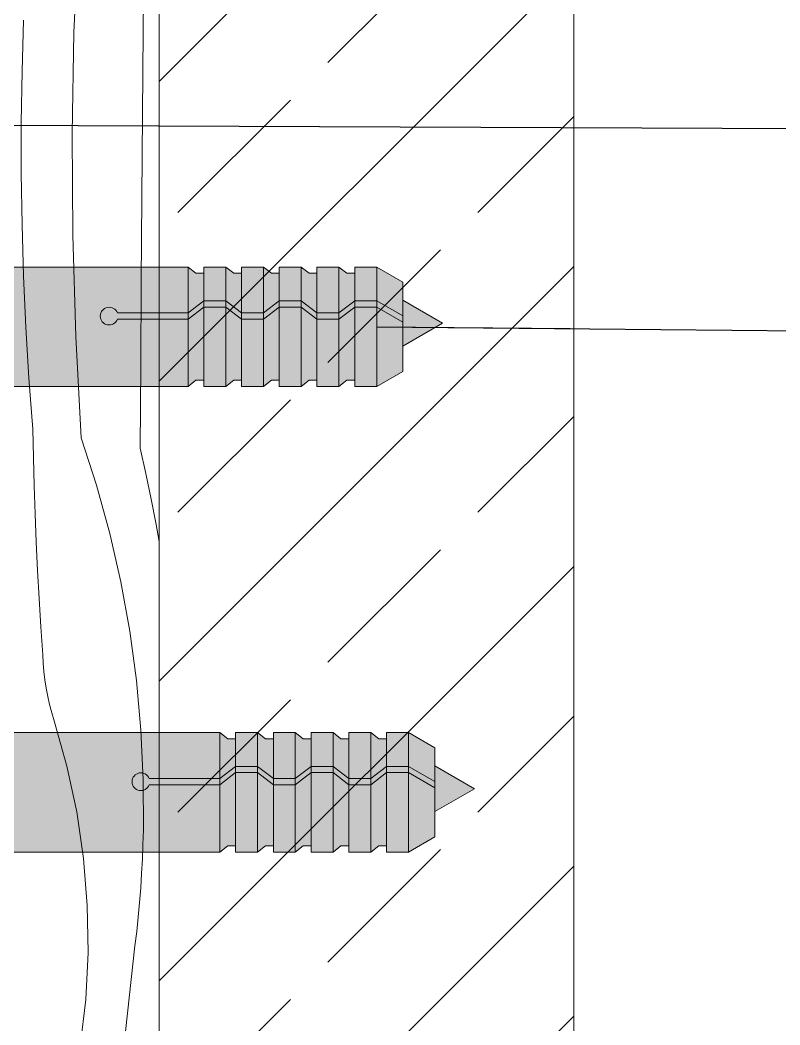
# Model space of a CAD drawing. Header units: millimetres. Extents: x -7826 to 55813, y 465 to 25965.
# Drawn here: x 49338.2 to 49696.6, y 10941.8 to 11415.7 of the extents above; entities that cross this region are included whole.
import ezdxf

# ---------------------------------------------------------------- set-up
doc = ezdxf.new("R2010")
doc.units = ezdxf.units.MM
for name, color, linetype, lineweight in [('2D - Ogolne2', 251, 'Continuous', 15), ('2D Drafting - General121', 255, 'Continuous', 0), ('2D Drafting - General2', 251, 'Continuous', 15), ('2D Drafting - General81', 251, 'Continuous', 20), ('Annotation - Label5', 161, 'Continuous', 25)]:
    doc.layers.add(name, color=color, linetype=linetype, lineweight=lineweight)
doc.styles.get("Standard").update_dxf_attribs({"font": 'arial.ttf'})
doc.dimstyles.new('GENERATED_STYLE__19', dxfattribs={"dimtxt": 0.18, "dimasz": 91.2, "dimexe": 0.18, "dimexo": 0.0625, "dimgap": 0.09, "dimtad": 0, "dimtih": 1, "dimtoh": 1, "dimdec": 4, "dimzin": 0, "dimdsep": 46, "dimtxsty": 'Standard', "dimcen": 0.09, "dimadec": 0, "dimazin": 0, "dimtfac": 1, "dimtdec": 4, "dimtmove": 0, "dimatfit": 3, "dimldrblk": 'ARROWHEAD_5', "dimfxl": 0, "dimtolj": 1, "dimtzin": 0, "dimarcsym": 0})

# ---------------------------------------------------------------- blocks, each defined once
blk = doc.blocks.new('*X44')
at = {"layer": '2D Drafting - General81', "linetype": 'Continuous'}
for p, q in [((-49086.86637120378, 62699.26177770537), (-49084.90721218938, 62747.03967871985)), ((-49054.21090624578, 62699.90574597326), (-49053.8855137499, 62739.24970900377)), ((-49111.31679261418, 62680.99791659873), (-49110.58772181329, 62705.13519270629)), ((-49087.69860410885, 62651.45096807213), (-49086.86637120378, 62699.26177770537)), ((-49054.52235212913, 62660.56167006997), (-49054.21090624578, 62699.90574597326)), ((-49111.68295516812, 62656.85240838065), (-49111.31679261418, 62680.99791659873)), ((-49054.81985136077, 62621.21748623769), (-49054.52235212913, 62660.56167006997)), ((-49111.68612673455, 62632.70412413381), (-49111.68295516812, 62656.85240838065)), ((-49087.40344828695, 62603.63382666412), (-49087.69860410885, 62651.45096807213)), ((-49111.32630659681, 62608.55852056724), (-49111.68612673455, 62632.70412413381)), ((-49055.10340390335, 62581.87319942016), (-49054.81985136077, 62621.21748623769)), ((-49110.60357606227, 62584.42105378425), (-49111.32630659681, 62608.55852056724)), ((-49085.98106780789, 62555.83693384495), (-49087.40344828695, 62603.63382666412)), ((-49109.51809844399, 62560.29717804951), (-49110.60357606227, 62584.42105378425)), ((-49055.37300972122, 62542.52881456124), (-49055.10340390335, 62581.87319942016)), ((-49108.07011902383, 62536.19234455653), (-49109.51809844399, 62560.29717804951)), ((-49083.43225333771, 62508.08685872259), (-49085.98106780789, 62555.83693384495)), ((-49055.62866878049, 62503.18433660475), (-49055.37300972122, 62542.52881456124)), ((-49106.25996499695, 62512.11200019596), (-49108.07011902383, 62536.19234455653)), ((-49105.99326232896, 62498.79478715577), (-49106.25996499695, 62512.11200019596)), ((-49083.43225333772, 62508.0868587226), (-49076.20816269927, 62485.70420121014)), ((-49055.6286687805, 62503.18433660475), (-49052.91785515527, 62491.21739317594)), ((-49105.63237272901, 62485.47979364591), (-49105.99326232896, 62498.79478715577)), ((-49052.91785515527, 62491.21739317594), (-49050.40275269313, 62479.20779263537)), ((-49105.177314252, 62472.1676858018), (-49105.63237272901, 62485.47979364591)), ((-49076.20816269927, 62485.70420121014), (-49069.98220851298, 62463.02362940645)), ((-49050.40275269313, 62479.20779263537), (-49048.08403165634, 62467.15873548169)), ((-49104.62810966407, 62458.85912961446), (-49105.177314252, 62472.1676858018)), ((-49048.08403165634, 62467.15873548169), (-49046.6938599084, 62459.24033290297)), ((-49069.98220851298, 62463.02362940645), (-49064.7666028157, 62440.08963062554)), ((-49103.98478644136, 62445.55479089726), (-49104.62810966407, 62458.85912961446)), ((-49103.24737676865, 62432.25533525256), (-49103.98478644136, 62445.55479089726)), ((-49064.7666028157, 62440.08963062554), (-49060.57157587371, 62416.94718927143)), ((-49102.4159175378, 62418.96142803841), (-49103.24737676865, 62432.25533525256)), ((-49101.49045034585, 62405.67373433531), (-49102.4159175378, 62418.96142803841)), ((-49060.57157587371, 62416.94718927143), (-49057.40535611629, 62393.64169860249)), ((-49101.3133893429, 62401.72881049708), (-49101.49045034585, 62405.67373433531)), ((-49100.99797527905, 62397.79253196825), (-49101.3133893429, 62401.72881049708)), ((-49100.54459684112, 62393.86974945067), (-49100.99797527905, 62397.79253196825)), ((-49099.95381273035, 62389.96529701497), (-49100.54459684112, 62393.86974945067)), ((-49099.22635097384, 62386.08398614349), (-49099.95381273035, 62389.96529701497)), ((-49057.40535611629, 62393.64169860249), (-49055.27415399585, 62370.21887169381)), ((-49098.36310802752, 62382.2305998011), (-49099.22635097384, 62386.08398614349)), ((-49097.36514767131, 62378.40988654103), (-49098.36310802752, 62382.2305998011)), ((-49096.23369969831, 62374.62655465332), (-49097.36514767131, 62378.40988654103)), ((-49090.19752762513, 62353.28438497693), (-49096.23369969831, 62374.62655465332)), ((-49055.27415399585, 62370.21887169381), (-49054.18214980641, 62346.72465177225)), ((-49085.56118178865, 62331.59503558424), (-49090.19752762513, 62353.28438497693)), ((-49054.18214980641, 62346.72465177225), (-49054.13148548394, 62323.20512210011)), ((-49082.34426649086, 62309.65021761369), (-49085.56118178865, 62331.59503558424)), ((-49054.31328777206, 62316.33626408109), (-49054.13148548394, 62323.20512210011)), ((-49054.5839485926, 62309.47033331551), (-49054.31328777206, 62316.33626408109)), ((-49080.5603841206, 62287.54272242581), (-49082.34426649086, 62309.65021761369)), ((-49054.94342263269, 62302.6084792678), (-49054.5839485926, 62309.47033331551)), ((-49055.39164971075, 62295.7518507199), (-49054.94342263269, 62302.6084792678)), ((-49055.92855478654, 62288.90159557887), (-49055.39164971075, 62295.7518507199)), ((-49080.2170776373, 62265.36602924464), (-49080.5603841206, 62287.54272242581)), ((-49056.55404797372, 62282.05886068482), (-49055.92855478654, 62288.90159557887)), ((-49057.26802455496, 62275.22479161882), (-49056.55404797372, 62282.05886068482)), ((-49058.07036499935, 62268.40053251113), (-49057.26802455496, 62275.22479161882)), ((-49063.40126570774, 62220.88056168801), (-49058.07036499935, 62268.40053251113)), ((-49081.31579867644, 62243.21390989069), (-49080.2170776373, 62265.36602924464)), ((-49083.85190141136, 62221.18003227664), (-49081.31579867644, 62243.21390989069))]:
    blk.add_line(p, q, dxfattribs=at)
blk = doc.blocks.new('Wype_nienie_132')
at = {"layer": '2D Drafting - General2', "linetype": 'Continuous'}
blk.add_line((-49046.6938599084, 61566.97865503883), (-49046.6938599084, 62931.94641982904), dxfattribs=at)
at = {"layer": '2D Drafting - General81', "linetype": 'Continuous'}
blk.add_blockref('*X44', (0, 0), dxfattribs=at)
blk = doc.blocks.new('ARROWHEAD_5')
at = {"color": 0, "linetype": 'Continuous', "lineweight": 0}
blk.add_line((0, 0), (-1, 0), dxfattribs=at)
blk.add_solid([(-1, 0.2679), (0, 0), (-1, -0.2679), (-1, 0.2679)], dxfattribs=at)

msp = doc.modelspace()

# ---------------------------------------------------------------- hatches: boundary and pattern name
at = {"layer": '2D Drafting - General121', "linetype": 'Continuous'}
h = msp.add_hatch(color=256, dxfattribs=at)
edge = h.paths.add_edge_path()
edge.add_line((49282.97626430113, 11242.90178974934), (49282.97626430113, 11299.25564981052))
edge.add_line((49282.97626430113, 11299.25564981052), (49417.39512446345, 11299.25564981052))
edge.add_line((49417.39512446345, 11299.25564981052), (49417.39512446345, 11277.59943703199))
edge.add_line((49417.39512446345, 11277.59943703199), (49384.08650772397, 11277.59943703199))
edge.add_arc((49380.17189928937, 11276.12010393954), 4.184804128586707, 20.70161155939179, 339.2983884406082)
edge.add_line((49384.08650772397, 11274.6407708471), (49417.39512446345, 11274.6407708471))
edge.add_line((49417.39512446345, 11274.6407708471), (49417.39512446345, 11242.90178974934))
edge.add_line((49417.39512446345, 11242.90178974934), (49282.97626430113, 11242.90178974934))
for points in [[(49424.83640225171, 11296.29698362565), (49424.83640225171, 11283.34592160572), (49417.39512446345, 11277.59943703199), (49417.39512446345, 11299.25564981053), (49421.13806952062, 11296.29698362565)], [(49435.19173389879, 11299.25564981052), (49435.19173389879, 11283.34592160573), (49424.83640225171, 11283.34592160573), (49424.83640225171, 11299.25564981052)], [(49442.63301168705, 11296.29698362565), (49442.63301168705, 11277.59943703199), (49435.19173389879, 11283.34592160573), (49435.19173389879, 11299.25564981052), (49438.93467895596, 11296.29698362565)], [(49452.98834333411, 11299.25564981052), (49452.98834333411, 11277.59943703199), (49442.63301168705, 11277.59943703199), (49442.63301168705, 11299.25564981052)], [(49452.98834333411, 11277.59943703199), (49452.98834333411, 11299.25564981053), (49456.73128839128, 11296.29698362565), (49460.42962112238, 11296.29698362565), (49460.42962112238, 11283.34592160573)], [(49470.78495276945, 11299.25564981052), (49470.78495276945, 11283.34592160573), (49460.42962112238, 11283.34592160573), (49460.42962112238, 11299.25564981052)], [(49478.22623055771, 11296.29698362565), (49478.22623055771, 11277.59943703199), (49470.78495276945, 11283.34592160572), (49470.78495276945, 11299.25564981052), (49474.52789782662, 11296.29698362565)], [(49488.58156220479, 11299.25564981052), (49488.58156220479, 11277.59943703199), (49478.22623055771, 11277.59943703199), (49478.22623055771, 11299.25564981052)], [(49496.02283999304, 11296.29698362565), (49496.02283999304, 11283.34592160572), (49488.58156220479, 11277.59943703199), (49488.58156220479, 11299.25564981053), (49492.32450726196, 11296.29698362565)], [(49496.02283999304, 11283.34592160573), (49496.02283999304, 11299.25564981052), (49506.37817164012, 11299.25564981052), (49506.37817164012, 11283.34592160573)], [(49518.7585006188, 11276.19813533721), (49506.37817164012, 11283.34592160573), (49506.37817164012, 11299.25564981052), (49518.7585006188, 11292.10786354202)], [(49417.39512446345, 11277.59943703199), (49424.83640225171, 11283.34592160573), (49424.83640225171, 11280.38725542085), (49417.39512446345, 11274.6407708471)], [(49424.83640225171, 11283.34592160573), (49435.19173389879, 11283.34592160573), (49435.19173389879, 11280.38725542085), (49424.83640225171, 11280.38725542085)], [(49442.63301168705, 11274.64077084711), (49435.19173389879, 11280.38725542085), (49435.19173389879, 11283.34592160573), (49442.63301168705, 11277.59943703199)], [(49460.42962112238, 11280.38725542085), (49452.98834333411, 11274.64077084711), (49452.98834333411, 11277.59943703199), (49460.42962112238, 11283.34592160573)], [(49470.78495276945, 11280.38725542085), (49460.42962112238, 11280.38725542085), (49460.42962112238, 11283.34592160573), (49470.78495276945, 11283.34592160573)], [(49478.22623055771, 11274.64077084711), (49470.78495276945, 11280.38725542085), (49470.78495276945, 11283.34592160572), (49478.22623055771, 11277.59943703199)], [(49488.58156220479, 11277.59943703199), (49496.02283999304, 11283.34592160572), (49496.02283999304, 11280.38725542085), (49488.58156220479, 11274.64077084711)], [(49496.02283999304, 11283.34592160573), (49506.37817164012, 11283.34592160573), (49506.37817164012, 11280.38725542085), (49496.02283999304, 11280.38725542085)], [(49518.7585006188, 11273.23946915235), (49506.37817164012, 11280.38725542085), (49506.37817164012, 11283.34592160573), (49518.7585006188, 11276.19813533721)], [(49537.48632523214, 11272.82295937525), (49518.7585006188, 11262.0104447934), (49518.7585006188, 11283.63547395711)], [(49424.83640225171, 11245.86045593422), (49421.13806952062, 11245.86045593422), (49417.39512446345, 11242.90178974934), (49417.39512446345, 11274.6407708471), (49424.83640225171, 11280.38725542085)], [(49424.83640225171, 11242.90178974934), (49424.83640225171, 11280.38725542085), (49435.19173389879, 11280.38725542085), (49435.19173389879, 11242.90178974934)], [(49442.63301168705, 11245.86045593422), (49438.93467895596, 11245.86045593422), (49435.19173389879, 11242.90178974934), (49435.19173389879, 11280.38725542085), (49442.63301168705, 11274.64077084711)], [(49442.63301168705, 11277.59943703199), (49452.98834333411, 11277.59943703199), (49452.98834333411, 11274.6407708471), (49442.63301168705, 11274.6407708471)], [(49460.42962112238, 11245.86045593422), (49456.73128839128, 11245.86045593422), (49452.98834333411, 11242.90178974934), (49452.98834333411, 11274.64077084711), (49460.42962112238, 11280.38725542085)], [(49470.78495276945, 11242.90178974934), (49460.42962112238, 11242.90178974934), (49460.42962112238, 11280.38725542085), (49470.78495276945, 11280.38725542085)], [(49478.22623055771, 11245.86045593422), (49474.52789782662, 11245.86045593422), (49470.78495276945, 11242.90178974934), (49470.78495276945, 11280.38725542085), (49478.22623055771, 11274.64077084711)], [(49478.22623055771, 11277.59943703199), (49488.58156220479, 11277.59943703199), (49488.58156220479, 11274.6407708471), (49478.22623055771, 11274.6407708471)], [(49496.02283999304, 11245.86045593422), (49492.32450726196, 11245.86045593422), (49488.58156220479, 11242.90178974934), (49488.58156220479, 11274.64077084711), (49496.02283999304, 11280.38725542085)], [(49496.02283999304, 11242.90178974934), (49496.02283999304, 11280.38725542085), (49506.37817164012, 11280.38725542085), (49506.37817164012, 11242.90178974934)], [(49518.7585006188, 11250.04957601784), (49506.37817164012, 11242.90178974934), (49506.37817164012, 11280.38725542085), (49518.7585006188, 11273.23946915235)], [(49442.63301168705, 11242.90178974934), (49442.63301168705, 11274.6407708471), (49452.98834333411, 11274.6407708471), (49452.98834333411, 11242.90178974934)], [(49488.58156220479, 11242.90178974934), (49478.22623055771, 11242.90178974934), (49478.22623055771, 11274.6407708471), (49488.58156220479, 11274.6407708471)], [(49439.83640225171, 11076.66687018003), (49439.83640225171, 11063.71580816011), (49432.39512446345, 11057.96932358638), (49432.39512446345, 11079.62553636491), (49436.13806952062, 11076.66687018003)], [(49450.19173389879, 11079.62553636491), (49450.19173389879, 11063.71580816011), (49439.83640225171, 11063.71580816011), (49439.83640225171, 11079.62553636491)], [(49457.63301168705, 11076.66687018003), (49457.63301168705, 11057.96932358638), (49450.19173389879, 11063.71580816011), (49450.19173389879, 11079.62553636491), (49453.93467895596, 11076.66687018003)], [(49467.98834333412, 11079.62553636491), (49467.98834333412, 11057.96932358638), (49457.63301168705, 11057.96932358638), (49457.63301168705, 11079.62553636491)], [(49467.98834333412, 11057.96932358638), (49467.98834333412, 11079.62553636491), (49471.73128839128, 11076.66687018003), (49475.42962112238, 11076.66687018003), (49475.42962112238, 11063.71580816011)], [(49485.78495276945, 11079.62553636491), (49485.78495276945, 11063.71580816011), (49475.42962112238, 11063.71580816011), (49475.42962112238, 11079.62553636491)], [(49493.22623055771, 11076.66687018003), (49493.22623055771, 11057.96932358638), (49485.78495276945, 11063.71580816011), (49485.78495276945, 11079.62553636491), (49489.52789782662, 11076.66687018003)], [(49503.58156220479, 11079.62553636491), (49503.58156220479, 11057.96932358638), (49493.22623055771, 11057.96932358638), (49493.22623055771, 11079.62553636491)], [(49511.02283999305, 11076.66687018003), (49511.02283999305, 11063.71580816011), (49503.58156220479, 11057.96932358638), (49503.58156220479, 11079.62553636491), (49507.32450726196, 11076.66687018003)], [(49511.02283999305, 11063.71580816011), (49511.02283999305, 11079.62553636491), (49521.37817164012, 11079.62553636491), (49521.37817164012, 11063.71580816011)], [(49533.7585006188, 11056.56802189161), (49521.37817164012, 11063.71580816011), (49521.37817164012, 11079.62553636491), (49533.7585006188, 11072.47775009642)], [(49432.39512446345, 11057.96932358638), (49439.83640225171, 11063.71580816011), (49439.83640225171, 11060.75714197524), (49432.39512446345, 11055.0106574015)], [(49439.83640225171, 11063.71580816011), (49450.19173389879, 11063.71580816011), (49450.19173389879, 11060.75714197524), (49439.83640225171, 11060.75714197524)], [(49457.63301168705, 11055.0106574015), (49450.19173389879, 11060.75714197525), (49450.19173389879, 11063.71580816011), (49457.63301168705, 11057.96932358638)], [(49475.42962112238, 11060.75714197524), (49467.98834333412, 11055.0106574015), (49467.98834333412, 11057.96932358638), (49475.42962112238, 11063.71580816011)], [(49485.78495276945, 11060.75714197524), (49475.42962112238, 11060.75714197524), (49475.42962112238, 11063.71580816011), (49485.78495276945, 11063.71580816011)], [(49493.22623055771, 11055.0106574015), (49485.78495276945, 11060.75714197524), (49485.78495276945, 11063.71580816011), (49493.22623055771, 11057.96932358638)], [(49503.58156220479, 11057.96932358638), (49511.02283999305, 11063.71580816011), (49511.02283999305, 11060.75714197524), (49503.58156220479, 11055.0106574015)], [(49511.02283999305, 11063.71580816011), (49521.37817164012, 11063.71580816011), (49521.37817164012, 11060.75714197524), (49511.02283999305, 11060.75714197524)], [(49533.7585006188, 11053.60935570674), (49521.37817164012, 11060.75714197525), (49521.37817164012, 11063.71580816011), (49533.7585006188, 11056.56802189161)], [(49552.48632523214, 11053.19284592964), (49533.7585006188, 11042.38033134779), (49533.7585006188, 11064.0053605115)], [(49439.83640225171, 11026.23034248861), (49436.13806952062, 11026.23034248861), (49432.39512446345, 11023.27167630374), (49432.39512446345, 11055.0106574015), (49439.83640225171, 11060.75714197524)], [(49439.83640225171, 11023.27167630374), (49439.83640225171, 11060.75714197524), (49450.19173389879, 11060.75714197524), (49450.19173389879, 11023.27167630374)], [(49457.63301168705, 11026.23034248861), (49453.93467895596, 11026.23034248861), (49450.19173389879, 11023.27167630374), (49450.19173389879, 11060.75714197525), (49457.63301168705, 11055.0106574015)], [(49457.63301168705, 11057.96932358638), (49467.98834333412, 11057.96932358638), (49467.98834333412, 11055.0106574015), (49457.63301168705, 11055.0106574015)], [(49475.42962112238, 11026.23034248861), (49471.73128839128, 11026.23034248861), (49467.98834333412, 11023.27167630374), (49467.98834333412, 11055.0106574015), (49475.42962112238, 11060.75714197524)], [(49485.78495276945, 11023.27167630374), (49475.42962112238, 11023.27167630374), (49475.42962112238, 11060.75714197524), (49485.78495276945, 11060.75714197524)], [(49493.22623055771, 11026.23034248861), (49489.52789782662, 11026.23034248861), (49485.78495276945, 11023.27167630374), (49485.78495276945, 11060.75714197524), (49493.22623055771, 11055.0106574015)], [(49493.22623055771, 11057.96932358638), (49503.58156220479, 11057.96932358638), (49503.58156220479, 11055.0106574015), (49493.22623055771, 11055.0106574015)], [(49511.02283999305, 11026.23034248861), (49507.32450726196, 11026.23034248861), (49503.58156220479, 11023.27167630374), (49503.58156220479, 11055.0106574015), (49511.02283999305, 11060.75714197524)], [(49511.02283999305, 11023.27167630374), (49511.02283999305, 11060.75714197524), (49521.37817164012, 11060.75714197524), (49521.37817164012, 11023.27167630374)], [(49533.7585006188, 11030.41946257224), (49521.37817164012, 11023.27167630374), (49521.37817164012, 11060.75714197524), (49533.7585006188, 11053.60935570673)], [(49457.63301168705, 11023.27167630374), (49457.63301168705, 11055.0106574015), (49467.98834333412, 11055.0106574015), (49467.98834333412, 11023.27167630374)], [(49503.58156220479, 11023.27167630374), (49493.22623055771, 11023.27167630374), (49493.22623055771, 11055.0106574015), (49503.58156220479, 11055.0106574015)]]:
    msp.add_hatch(color=256, dxfattribs=at).paths.add_polyline_path(points)
h = msp.add_hatch(color=256, dxfattribs=at)
edge = h.paths.add_edge_path()
edge.add_line((49417.39512446345, 11274.6407708471), (49384.08650772397, 11274.6407708471))
edge.add_arc((49380.17189928937, 11276.12010393954), 4.184804128586707, 20.70161155939178, 339.2983884406082, ccw=False)
edge.add_line((49384.08650772397, 11277.59943703199), (49417.39512446345, 11277.59943703199))
edge.add_line((49417.39512446345, 11277.59943703199), (49417.39512446345, 11274.6407708471))
h = msp.add_hatch(color=256, dxfattribs=at)
edge = h.paths.add_edge_path()
edge.add_line((49297.97626430113, 11023.27167630374), (49297.97626430113, 11079.62553636491))
edge.add_line((49297.97626430113, 11079.62553636491), (49432.39512446345, 11079.62553636491))
edge.add_line((49432.39512446345, 11079.62553636491), (49432.39512446345, 11057.96932358638))
edge.add_line((49432.39512446345, 11057.96932358638), (49399.08650772397, 11057.96932358638))
edge.add_arc((49395.17189928937, 11056.48999049393), 4.184804128579901, 20.70161155942701, 339.2983884406661)
edge.add_line((49399.08650772397, 11055.0106574015), (49432.39512446345, 11055.0106574015))
edge.add_line((49432.39512446345, 11055.0106574015), (49432.39512446345, 11023.27167630374))
edge.add_line((49432.39512446345, 11023.27167630374), (49297.97626430113, 11023.27167630374))
h = msp.add_hatch(color=256, dxfattribs=at)
edge = h.paths.add_edge_path()
edge.add_line((49432.39512446345, 11055.0106574015), (49399.08650772397, 11055.0106574015))
edge.add_arc((49395.17189928937, 11056.48999049393), 4.18480412857733, 20.701611559427022, 339.29838844066614, ccw=False)
edge.add_line((49399.08650772397, 11057.96932358638), (49432.39512446345, 11057.96932358638))
edge.add_line((49432.39512446345, 11057.96932358638), (49432.39512446345, 11055.0106574015))
at = {"layer": '2D Drafting - General81', "linetype": 'Continuous'}
h = msp.add_hatch(dxfattribs=at)
h.set_pattern_fill('SOLID___DASHED', color=256, style=0, pattern_type=2)
h.set_pattern_definition([(44.99999999999999, (98450.45090799732, -51289.3902660945), (-70.71067811865473, 70.71067811865478), []), (44.99999999999999, (98415.095568938, -51254.03492703517), (-70.71067811865473, 70.71067811865478), [75, -25])])
h.paths.add_polyline_path([(49403.75704808893, 10277.58838894433), (49599.30276905225, 10277.58838894433), (49599.30276905225, 11642.55615373455), (49403.75704808893, 11642.55615373455)])

# ---------------------------------------------------------------- linework, layer by layer
at = {"layer": '2D - Ogolne2', "linetype": 'Continuous'}
for p, q in [((49417.39512446345, 11299.25564981052), (49282.97626430113, 11299.25564981052)), ((49417.39512446345, 11299.25564981052), (49417.39512446345, 11242.90178974934)), ((49421.13806952062, 11296.29698362564), (49417.39512446345, 11299.25564981052)), ((49424.83640225171, 11296.29698362564), (49421.13806952062, 11296.29698362564)), ((49424.83640225171, 11299.25564981052), (49424.83640225171, 11242.90178974934)), ((49424.83640225171, 11299.25564981052), (49424.83640225171, 11296.29698362564)), ((49435.19173389879, 11299.25564981052), (49424.83640225171, 11299.25564981052)), ((49435.19173389879, 11299.25564981052), (49435.19173389879, 11242.90178974934)), ((49438.93467895596, 11296.29698362564), (49435.19173389879, 11299.25564981052)), ((49442.63301168705, 11296.29698362564), (49438.93467895596, 11296.29698362564)), ((49442.63301168705, 11299.25564981052), (49442.63301168705, 11242.90178974934)), ((49442.63301168705, 11299.25564981052), (49442.63301168705, 11296.29698362564)), ((49452.98834333411, 11299.25564981052), (49442.63301168705, 11299.25564981052)), ((49452.98834333411, 11299.25564981052), (49452.98834333411, 11242.90178974934)), ((49456.73128839128, 11296.29698362564), (49452.98834333411, 11299.25564981052)), ((49460.42962112238, 11296.29698362564), (49456.73128839128, 11296.29698362564)), ((49460.42962112238, 11299.25564981052), (49460.42962112238, 11242.90178974934)), ((49460.42962112238, 11299.25564981052), (49460.42962112238, 11296.29698362564)), ((49470.78495276945, 11299.25564981052), (49460.42962112238, 11299.25564981052)), ((49470.78495276945, 11299.25564981052), (49470.78495276945, 11242.90178974934)), ((49474.52789782662, 11296.29698362564), (49470.78495276945, 11299.25564981052)), ((49478.22623055771, 11296.29698362564), (49474.52789782662, 11296.29698362564)), ((49478.22623055771, 11299.25564981052), (49478.22623055771, 11296.29698362564)), ((49478.22623055771, 11299.25564981052), (49478.22623055771, 11242.90178974934)), ((49488.58156220479, 11299.25564981052), (49478.22623055771, 11299.25564981052)), ((49488.58156220479, 11299.25564981052), (49488.58156220479, 11242.90178974934)), ((49492.32450726195, 11296.29698362564), (49488.58156220479, 11299.25564981052)), ((49496.02283999304, 11296.29698362564), (49492.32450726195, 11296.29698362564)), ((49506.37817164012, 11299.25564981052), (49496.02283999304, 11299.25564981052)), ((49496.02283999304, 11299.25564981052), (49496.02283999304, 11242.90178974934)), ((49506.37817164012, 11299.25564981052), (49506.37817164012, 11242.90178974934)), ((49518.7585006188, 11292.10786354202), (49506.37817164012, 11299.25564981052)), ((49518.7585006188, 11292.10786354202), (49518.7585006188, 11250.04957601784)), ((49424.83640225171, 11283.34592160572), (49417.39512446345, 11277.59943703199)), ((49435.19173389879, 11283.34592160572), (49424.83640225171, 11283.34592160572)), ((49442.63301168705, 11277.59943703199), (49435.19173389879, 11283.34592160572)), ((49460.42962112238, 11283.34592160572), (49452.98834333411, 11277.59943703199)), ((49470.78495276945, 11283.34592160572), (49460.42962112238, 11283.34592160572)), ((49478.22623055771, 11277.59943703199), (49470.78495276945, 11283.34592160572)), ((49496.02283999304, 11283.34592160572), (49488.58156220479, 11277.59943703199)), ((49506.37817164012, 11283.34592160572), (49496.02283999304, 11283.34592160572)), ((49518.7585006188, 11276.19813533721), (49506.37817164012, 11283.34592160572)), ((49518.7585006188, 11283.63547395711), (49537.48632523214, 11272.82295937525)), ((49417.39512446345, 11277.59943703199), (49384.08650772397, 11277.59943703199)), ((49424.83640225171, 11280.38725542084), (49417.39512446345, 11274.6407708471)), ((49435.19173389879, 11280.38725542084), (49424.83640225171, 11280.38725542084)), ((49442.63301168705, 11274.6407708471), (49435.19173389879, 11280.38725542084)), ((49452.98834333411, 11277.59943703199), (49442.63301168705, 11277.59943703199)), ((49460.42962112238, 11280.38725542084), (49452.98834333411, 11274.6407708471)), ((49470.78495276945, 11280.38725542084), (49460.42962112238, 11280.38725542084)), ((49478.22623055771, 11274.6407708471), (49470.78495276945, 11280.38725542084)), ((49488.58156220479, 11277.59943703199), (49478.22623055771, 11277.59943703199)), ((49496.02283999304, 11280.38725542084), (49488.58156220479, 11274.6407708471)), ((49506.37817164012, 11280.38725542084), (49496.02283999304, 11280.38725542084)), ((49518.7585006188, 11273.23946915234), (49506.37817164012, 11280.38725542084)), ((49417.39512446345, 11274.6407708471), (49384.08650772397, 11274.6407708471)), ((49452.98834333411, 11274.6407708471), (49442.63301168705, 11274.6407708471)), ((49488.58156220479, 11274.6407708471), (49478.22623055771, 11274.6407708471)), ((49518.7585006188, 11262.0104447934), (49537.48632523214, 11272.82295937525)), ((49518.7585006188, 11250.04957601784), (49506.37817164012, 11242.90178974934)), ((49417.39512446345, 11242.90178974934), (49282.97626430113, 11242.90178974934)), ((49421.13806952062, 11245.86045593422), (49417.39512446345, 11242.90178974934)), ((49424.83640225171, 11245.86045593422), (49421.13806952062, 11245.86045593422)), ((49424.83640225171, 11242.90178974934), (49424.83640225171, 11245.86045593422)), ((49435.19173389879, 11242.90178974934), (49424.83640225171, 11242.90178974934)), ((49438.93467895596, 11245.86045593422), (49435.19173389879, 11242.90178974934)), ((49442.63301168705, 11245.86045593422), (49438.93467895596, 11245.86045593422)), ((49442.63301168705, 11242.90178974934), (49442.63301168705, 11245.86045593422)), ((49452.98834333411, 11242.90178974934), (49442.63301168705, 11242.90178974934)), ((49456.73128839128, 11245.86045593422), (49452.98834333411, 11242.90178974934)), ((49460.42962112238, 11245.86045593422), (49456.73128839128, 11245.86045593422)), ((49460.42962112238, 11242.90178974934), (49460.42962112238, 11245.86045593422)), ((49470.78495276945, 11242.90178974934), (49460.42962112238, 11242.90178974934)), ((49474.52789782662, 11245.86045593422), (49470.78495276945, 11242.90178974934)), ((49478.22623055771, 11245.86045593422), (49474.52789782662, 11245.86045593422)), ((49478.22623055771, 11242.90178974934), (49478.22623055771, 11245.86045593422)), ((49488.58156220479, 11242.90178974934), (49478.22623055771, 11242.90178974934)), ((49492.32450726195, 11245.86045593422), (49488.58156220479, 11242.90178974934)), ((49496.02283999304, 11245.86045593422), (49492.32450726195, 11245.86045593422)), ((49506.37817164012, 11242.90178974934), (49496.02283999304, 11242.90178974934)), ((49432.39512446345, 11079.62553636491), (49297.97626430113, 11079.62553636491)), ((49436.13806952062, 11076.66687018003), (49432.39512446345, 11079.62553636491)), ((49432.39512446345, 11079.62553636491), (49432.39512446345, 11023.27167630373)), ((49439.83640225171, 11079.62553636491), (49439.83640225171, 11076.66687018003)), ((49450.19173389879, 11079.62553636491), (49439.83640225171, 11079.62553636491)), ((49439.83640225171, 11079.62553636491), (49439.83640225171, 11023.27167630373)), ((49453.93467895596, 11076.66687018003), (49450.19173389879, 11079.62553636491)), ((49450.19173389879, 11079.62553636491), (49450.19173389879, 11023.27167630373)), ((49457.63301168705, 11079.62553636491), (49457.63301168705, 11076.66687018003)), ((49467.98834333412, 11079.62553636491), (49457.63301168705, 11079.62553636491)), ((49457.63301168705, 11079.62553636491), (49457.63301168705, 11023.27167630373)), ((49471.73128839128, 11076.66687018003), (49467.98834333412, 11079.62553636491)), ((49467.98834333412, 11079.62553636491), (49467.98834333412, 11023.27167630373)), ((49475.42962112238, 11079.62553636491), (49475.42962112238, 11076.66687018003)), ((49485.78495276945, 11079.62553636491), (49475.42962112238, 11079.62553636491)), ((49475.42962112238, 11079.62553636491), (49475.42962112238, 11023.27167630373)), ((49489.52789782662, 11076.66687018003), (49485.78495276945, 11079.62553636491)), ((49485.78495276945, 11079.62553636491), (49485.78495276945, 11023.27167630373)), ((49493.22623055771, 11079.62553636491), (49493.22623055771, 11076.66687018003)), ((49503.58156220479, 11079.62553636491), (49493.22623055771, 11079.62553636491)), ((49493.22623055771, 11079.62553636491), (49493.22623055771, 11023.27167630373)), ((49507.32450726195, 11076.66687018003), (49503.58156220479, 11079.62553636491)), ((49503.58156220479, 11079.62553636491), (49503.58156220479, 11023.27167630373)), ((49511.02283999305, 11079.62553636491), (49511.02283999305, 11023.27167630373)), ((49521.37817164012, 11079.62553636491), (49511.02283999305, 11079.62553636491)), ((49533.7585006188, 11072.47775009642), (49521.37817164012, 11079.62553636491)), ((49521.37817164012, 11079.62553636491), (49521.37817164012, 11023.27167630373)), ((49439.83640225171, 11076.66687018003), (49436.13806952062, 11076.66687018003)), ((49457.63301168705, 11076.66687018003), (49453.93467895596, 11076.66687018003)), ((49475.42962112238, 11076.66687018003), (49471.73128839128, 11076.66687018003)), ((49493.22623055771, 11076.66687018003), (49489.52789782662, 11076.66687018003)), ((49511.02283999305, 11076.66687018003), (49507.32450726195, 11076.66687018003)), ((49533.7585006188, 11072.47775009642), (49533.7585006188, 11030.41946257223)), ((49439.83640225171, 11063.71580816011), (49432.39512446345, 11057.96932358637)), ((49450.19173389879, 11063.71580816011), (49439.83640225171, 11063.71580816011)), ((49457.63301168705, 11057.96932358637), (49450.19173389879, 11063.71580816011)), ((49475.42962112238, 11063.71580816011), (49467.98834333412, 11057.96932358637)), ((49485.78495276945, 11063.71580816011), (49475.42962112238, 11063.71580816011)), ((49493.22623055771, 11057.96932358637), (49485.78495276945, 11063.71580816011)), ((49511.02283999305, 11063.71580816011), (49503.58156220479, 11057.96932358637)), ((49521.37817164012, 11063.71580816011), (49511.02283999305, 11063.71580816011)), ((49533.7585006188, 11056.56802189161), (49521.37817164012, 11063.71580816011)), ((49533.7585006188, 11064.0053605115), (49552.48632523214, 11053.19284592964)), ((49432.39512446345, 11057.96932358637), (49399.08650772397, 11057.96932358637)), ((49439.83640225171, 11060.75714197523), (49432.39512446345, 11055.0106574015)), ((49450.19173389879, 11060.75714197523), (49439.83640225171, 11060.75714197523)), ((49457.63301168705, 11055.0106574015), (49450.19173389879, 11060.75714197523)), ((49467.98834333412, 11057.96932358637), (49457.63301168705, 11057.96932358637)), ((49475.42962112238, 11060.75714197523), (49467.98834333412, 11055.0106574015)), ((49485.78495276945, 11060.75714197523), (49475.42962112238, 11060.75714197523)), ((49493.22623055771, 11055.0106574015), (49485.78495276945, 11060.75714197523)), ((49503.58156220479, 11057.96932358637), (49493.22623055771, 11057.96932358637)), ((49511.02283999305, 11060.75714197523), (49503.58156220479, 11055.0106574015)), ((49521.37817164012, 11060.75714197523), (49511.02283999305, 11060.75714197523)), ((49533.7585006188, 11053.60935570673), (49521.37817164012, 11060.75714197523)), ((49432.39512446345, 11055.0106574015), (49399.08650772397, 11055.0106574015)), ((49467.98834333412, 11055.0106574015), (49457.63301168705, 11055.0106574015)), ((49503.58156220479, 11055.0106574015), (49493.22623055771, 11055.0106574015)), ((49533.7585006188, 11042.38033134779), (49552.48632523214, 11053.19284592964)), ((49533.7585006188, 11030.41946257223), (49521.37817164012, 11023.27167630373)), ((49436.13806952062, 11026.2303424886), (49432.39512446345, 11023.27167630373)), ((49439.83640225171, 11026.2303424886), (49436.13806952062, 11026.2303424886)), ((49439.83640225171, 11023.27167630373), (49439.83640225171, 11026.2303424886)), ((49453.93467895596, 11026.2303424886), (49450.19173389879, 11023.27167630373)), ((49457.63301168705, 11026.2303424886), (49453.93467895596, 11026.2303424886)), ((49457.63301168705, 11023.27167630373), (49457.63301168705, 11026.2303424886)), ((49471.73128839128, 11026.2303424886), (49467.98834333412, 11023.27167630373)), ((49475.42962112238, 11026.2303424886), (49471.73128839128, 11026.2303424886)), ((49475.42962112238, 11023.27167630373), (49475.42962112238, 11026.2303424886)), ((49489.52789782662, 11026.2303424886), (49485.78495276945, 11023.27167630373)), ((49493.22623055771, 11026.2303424886), (49489.52789782662, 11026.2303424886)), ((49493.22623055771, 11023.27167630373), (49493.22623055771, 11026.2303424886)), ((49507.32450726195, 11026.2303424886), (49503.58156220479, 11023.27167630373)), ((49511.02283999305, 11026.2303424886), (49507.32450726195, 11026.2303424886)), ((49432.39512446345, 11023.27167630373), (49297.97626430113, 11023.27167630373)), ((49450.19173389879, 11023.27167630373), (49439.83640225171, 11023.27167630373)), ((49467.98834333412, 11023.27167630373), (49457.63301168705, 11023.27167630373)), ((49485.78495276945, 11023.27167630373), (49475.42962112238, 11023.27167630373)), ((49503.58156220479, 11023.27167630373), (49493.22623055771, 11023.27167630373)), ((49521.37817164012, 11023.27167630373), (49511.02283999305, 11023.27167630373))]:
    msp.add_line(p, q, dxfattribs=at)
for centre in [(49380.17189928938, 11276.12010393954), (49395.17189928938, 11056.48999049393)]:
    msp.add_arc(centre, 4.184804128572733, 20.70161155921624, 339.2983884407838, dxfattribs=at)
at = {"layer": '2D Drafting - General2', "linetype": 'Continuous'}
msp.add_line((49599.30276905225, 10277.58838894433), (49599.30276905225, 11642.55615373455), dxfattribs=at)
at = {"layer": '2D Drafting - General2', "linetype": 'Continuous', "flags": 128}
for points in [[(49403.75704808893, 10277.58838894433), (49599.30276905225, 10277.58838894433), (49599.30276905225, 11642.55615373455), (49403.75704808893, 11642.55615373455)], [(49424.83640225171, 11296.29698362565), (49424.83640225171, 11283.34592160572), (49417.39512446345, 11277.59943703199), (49417.39512446345, 11299.25564981053), (49421.13806952062, 11296.29698362565)], [(49435.19173389879, 11299.25564981052), (49435.19173389879, 11283.34592160573), (49424.83640225171, 11283.34592160573), (49424.83640225171, 11299.25564981052)], [(49442.63301168705, 11296.29698362565), (49442.63301168705, 11277.59943703199), (49435.19173389879, 11283.34592160573), (49435.19173389879, 11299.25564981052), (49438.93467895596, 11296.29698362565)], [(49452.98834333411, 11299.25564981052), (49452.98834333411, 11277.59943703199), (49442.63301168705, 11277.59943703199), (49442.63301168705, 11299.25564981052)], [(49452.98834333411, 11277.59943703199), (49452.98834333411, 11299.25564981053), (49456.73128839128, 11296.29698362565), (49460.42962112238, 11296.29698362565), (49460.42962112238, 11283.34592160573)], [(49470.78495276945, 11299.25564981052), (49470.78495276945, 11283.34592160573), (49460.42962112238, 11283.34592160573), (49460.42962112238, 11299.25564981052)], [(49478.22623055771, 11296.29698362565), (49478.22623055771, 11277.59943703199), (49470.78495276945, 11283.34592160572), (49470.78495276945, 11299.25564981052), (49474.52789782662, 11296.29698362565)], [(49488.58156220479, 11299.25564981052), (49488.58156220479, 11277.59943703199), (49478.22623055771, 11277.59943703199), (49478.22623055771, 11299.25564981052)], [(49496.02283999304, 11296.29698362565), (49496.02283999304, 11283.34592160572), (49488.58156220479, 11277.59943703199), (49488.58156220479, 11299.25564981053), (49492.32450726196, 11296.29698362565)], [(49496.02283999304, 11283.34592160573), (49496.02283999304, 11299.25564981052), (49506.37817164012, 11299.25564981052), (49506.37817164012, 11283.34592160573)], [(49518.7585006188, 11276.19813533721), (49506.37817164012, 11283.34592160573), (49506.37817164012, 11299.25564981052), (49518.7585006188, 11292.10786354202)], [(49417.39512446345, 11277.59943703199), (49424.83640225171, 11283.34592160573), (49424.83640225171, 11280.38725542085), (49417.39512446345, 11274.6407708471)], [(49424.83640225171, 11283.34592160573), (49435.19173389879, 11283.34592160573), (49435.19173389879, 11280.38725542085), (49424.83640225171, 11280.38725542085)], [(49442.63301168705, 11274.64077084711), (49435.19173389879, 11280.38725542085), (49435.19173389879, 11283.34592160573), (49442.63301168705, 11277.59943703199)], [(49460.42962112238, 11280.38725542085), (49452.98834333411, 11274.64077084711), (49452.98834333411, 11277.59943703199), (49460.42962112238, 11283.34592160573)], [(49470.78495276945, 11280.38725542085), (49460.42962112238, 11280.38725542085), (49460.42962112238, 11283.34592160573), (49470.78495276945, 11283.34592160573)], [(49478.22623055771, 11274.64077084711), (49470.78495276945, 11280.38725542085), (49470.78495276945, 11283.34592160572), (49478.22623055771, 11277.59943703199)], [(49488.58156220479, 11277.59943703199), (49496.02283999304, 11283.34592160572), (49496.02283999304, 11280.38725542085), (49488.58156220479, 11274.64077084711)], [(49496.02283999304, 11283.34592160573), (49506.37817164012, 11283.34592160573), (49506.37817164012, 11280.38725542085), (49496.02283999304, 11280.38725542085)], [(49518.7585006188, 11273.23946915235), (49506.37817164012, 11280.38725542085), (49506.37817164012, 11283.34592160573), (49518.7585006188, 11276.19813533721)], [(49537.48632523214, 11272.82295937525), (49518.7585006188, 11262.0104447934), (49518.7585006188, 11283.63547395711)], [(49424.83640225171, 11245.86045593422), (49421.13806952062, 11245.86045593422), (49417.39512446345, 11242.90178974934), (49417.39512446345, 11274.6407708471), (49424.83640225171, 11280.38725542085)], [(49424.83640225171, 11242.90178974934), (49424.83640225171, 11280.38725542085), (49435.19173389879, 11280.38725542085), (49435.19173389879, 11242.90178974934)], [(49442.63301168705, 11245.86045593422), (49438.93467895596, 11245.86045593422), (49435.19173389879, 11242.90178974934), (49435.19173389879, 11280.38725542085), (49442.63301168705, 11274.64077084711)], [(49442.63301168705, 11277.59943703199), (49452.98834333411, 11277.59943703199), (49452.98834333411, 11274.6407708471), (49442.63301168705, 11274.6407708471)], [(49460.42962112238, 11245.86045593422), (49456.73128839128, 11245.86045593422), (49452.98834333411, 11242.90178974934), (49452.98834333411, 11274.64077084711), (49460.42962112238, 11280.38725542085)], [(49470.78495276945, 11242.90178974934), (49460.42962112238, 11242.90178974934), (49460.42962112238, 11280.38725542085), (49470.78495276945, 11280.38725542085)], [(49478.22623055771, 11245.86045593422), (49474.52789782662, 11245.86045593422), (49470.78495276945, 11242.90178974934), (49470.78495276945, 11280.38725542085), (49478.22623055771, 11274.64077084711)], [(49478.22623055771, 11277.59943703199), (49488.58156220479, 11277.59943703199), (49488.58156220479, 11274.6407708471), (49478.22623055771, 11274.6407708471)], [(49496.02283999304, 11245.86045593422), (49492.32450726196, 11245.86045593422), (49488.58156220479, 11242.90178974934), (49488.58156220479, 11274.64077084711), (49496.02283999304, 11280.38725542085)], [(49496.02283999304, 11242.90178974934), (49496.02283999304, 11280.38725542085), (49506.37817164012, 11280.38725542085), (49506.37817164012, 11242.90178974934)], [(49518.7585006188, 11250.04957601784), (49506.37817164012, 11242.90178974934), (49506.37817164012, 11280.38725542085), (49518.7585006188, 11273.23946915235)], [(49442.63301168705, 11242.90178974934), (49442.63301168705, 11274.6407708471), (49452.98834333411, 11274.6407708471), (49452.98834333411, 11242.90178974934)], [(49488.58156220479, 11242.90178974934), (49478.22623055771, 11242.90178974934), (49478.22623055771, 11274.6407708471), (49488.58156220479, 11274.6407708471)], [(49439.83640225171, 11076.66687018003), (49439.83640225171, 11063.71580816011), (49432.39512446345, 11057.96932358638), (49432.39512446345, 11079.62553636491), (49436.13806952062, 11076.66687018003)], [(49450.19173389879, 11079.62553636491), (49450.19173389879, 11063.71580816011), (49439.83640225171, 11063.71580816011), (49439.83640225171, 11079.62553636491)], [(49457.63301168705, 11076.66687018003), (49457.63301168705, 11057.96932358638), (49450.19173389879, 11063.71580816011), (49450.19173389879, 11079.62553636491), (49453.93467895596, 11076.66687018003)], [(49467.98834333412, 11079.62553636491), (49467.98834333412, 11057.96932358638), (49457.63301168705, 11057.96932358638), (49457.63301168705, 11079.62553636491)], [(49467.98834333412, 11057.96932358638), (49467.98834333412, 11079.62553636491), (49471.73128839128, 11076.66687018003), (49475.42962112238, 11076.66687018003), (49475.42962112238, 11063.71580816011)], [(49485.78495276945, 11079.62553636491), (49485.78495276945, 11063.71580816011), (49475.42962112238, 11063.71580816011), (49475.42962112238, 11079.62553636491)], [(49493.22623055771, 11076.66687018003), (49493.22623055771, 11057.96932358638), (49485.78495276945, 11063.71580816011), (49485.78495276945, 11079.62553636491), (49489.52789782662, 11076.66687018003)], [(49503.58156220479, 11079.62553636491), (49503.58156220479, 11057.96932358638), (49493.22623055771, 11057.96932358638), (49493.22623055771, 11079.62553636491)], [(49511.02283999305, 11076.66687018003), (49511.02283999305, 11063.71580816011), (49503.58156220479, 11057.96932358638), (49503.58156220479, 11079.62553636491), (49507.32450726196, 11076.66687018003)], [(49511.02283999305, 11063.71580816011), (49511.02283999305, 11079.62553636491), (49521.37817164012, 11079.62553636491), (49521.37817164012, 11063.71580816011)], [(49533.7585006188, 11056.56802189161), (49521.37817164012, 11063.71580816011), (49521.37817164012, 11079.62553636491), (49533.7585006188, 11072.47775009642)], [(49432.39512446345, 11057.96932358638), (49439.83640225171, 11063.71580816011), (49439.83640225171, 11060.75714197524), (49432.39512446345, 11055.0106574015)], [(49439.83640225171, 11063.71580816011), (49450.19173389879, 11063.71580816011), (49450.19173389879, 11060.75714197524), (49439.83640225171, 11060.75714197524)], [(49457.63301168705, 11055.0106574015), (49450.19173389879, 11060.75714197525), (49450.19173389879, 11063.71580816011), (49457.63301168705, 11057.96932358638)], [(49475.42962112238, 11060.75714197524), (49467.98834333412, 11055.0106574015), (49467.98834333412, 11057.96932358638), (49475.42962112238, 11063.71580816011)], [(49485.78495276945, 11060.75714197524), (49475.42962112238, 11060.75714197524), (49475.42962112238, 11063.71580816011), (49485.78495276945, 11063.71580816011)], [(49493.22623055771, 11055.0106574015), (49485.78495276945, 11060.75714197524), (49485.78495276945, 11063.71580816011), (49493.22623055771, 11057.96932358638)], [(49503.58156220479, 11057.96932358638), (49511.02283999305, 11063.71580816011), (49511.02283999305, 11060.75714197524), (49503.58156220479, 11055.0106574015)], [(49511.02283999305, 11063.71580816011), (49521.37817164012, 11063.71580816011), (49521.37817164012, 11060.75714197524), (49511.02283999305, 11060.75714197524)], [(49533.7585006188, 11053.60935570674), (49521.37817164012, 11060.75714197525), (49521.37817164012, 11063.71580816011), (49533.7585006188, 11056.56802189161)], [(49552.48632523214, 11053.19284592964), (49533.7585006188, 11042.38033134779), (49533.7585006188, 11064.0053605115)], [(49439.83640225171, 11026.23034248861), (49436.13806952062, 11026.23034248861), (49432.39512446345, 11023.27167630374), (49432.39512446345, 11055.0106574015), (49439.83640225171, 11060.75714197524)], [(49439.83640225171, 11023.27167630374), (49439.83640225171, 11060.75714197524), (49450.19173389879, 11060.75714197524), (49450.19173389879, 11023.27167630374)], [(49457.63301168705, 11026.23034248861), (49453.93467895596, 11026.23034248861), (49450.19173389879, 11023.27167630374), (49450.19173389879, 11060.75714197525), (49457.63301168705, 11055.0106574015)], [(49457.63301168705, 11057.96932358638), (49467.98834333412, 11057.96932358638), (49467.98834333412, 11055.0106574015), (49457.63301168705, 11055.0106574015)], [(49475.42962112238, 11026.23034248861), (49471.73128839128, 11026.23034248861), (49467.98834333412, 11023.27167630374), (49467.98834333412, 11055.0106574015), (49475.42962112238, 11060.75714197524)], [(49485.78495276945, 11023.27167630374), (49475.42962112238, 11023.27167630374), (49475.42962112238, 11060.75714197524), (49485.78495276945, 11060.75714197524)], [(49493.22623055771, 11026.23034248861), (49489.52789782662, 11026.23034248861), (49485.78495276945, 11023.27167630374), (49485.78495276945, 11060.75714197524), (49493.22623055771, 11055.0106574015)], [(49493.22623055771, 11057.96932358638), (49503.58156220479, 11057.96932358638), (49503.58156220479, 11055.0106574015), (49493.22623055771, 11055.0106574015)], [(49511.02283999305, 11026.23034248861), (49507.32450726196, 11026.23034248861), (49503.58156220479, 11023.27167630374), (49503.58156220479, 11055.0106574015), (49511.02283999305, 11060.75714197524)], [(49511.02283999305, 11023.27167630374), (49511.02283999305, 11060.75714197524), (49521.37817164012, 11060.75714197524), (49521.37817164012, 11023.27167630374)], [(49533.7585006188, 11030.41946257224), (49521.37817164012, 11023.27167630374), (49521.37817164012, 11060.75714197524), (49533.7585006188, 11053.60935570673)], [(49457.63301168705, 11023.27167630374), (49457.63301168705, 11055.0106574015), (49467.98834333412, 11055.0106574015), (49467.98834333412, 11023.27167630374)], [(49503.58156220479, 11023.27167630374), (49493.22623055771, 11023.27167630374), (49493.22623055771, 11055.0106574015), (49503.58156220479, 11055.0106574015)]]:
    msp.add_lwpolyline(points, close=True, dxfattribs=at)
for points in [[(49282.97626430113, 11242.90178974934), (49282.97626430113, 11299.25564981052), (49417.39512446345, 11299.25564981052), (49417.39512446345, 11277.59943703199), (49384.08650772397, 11277.59943703199, 5.475043183008319), (49384.08650772397, 11274.6407708471), (49417.39512446345, 11274.6407708471), (49417.39512446345, 11242.90178974934)], [(49417.39512446345, 11274.6407708471), (49384.08650772397, 11274.6407708471, -5.475043183008319), (49384.08650772397, 11277.59943703199), (49417.39512446345, 11277.59943703199)], [(49297.97626430113, 11023.27167630374), (49297.97626430113, 11079.62553636491), (49432.39512446345, 11079.62553636491), (49432.39512446345, 11057.96932358638), (49399.08650772397, 11057.96932358638, 5.475043183008319), (49399.08650772397, 11055.0106574015), (49432.39512446345, 11055.0106574015), (49432.39512446345, 11023.27167630374)], [(49432.39512446345, 11055.0106574015), (49399.08650772397, 11055.0106574015, -5.475043183008319), (49399.08650772397, 11057.96932358638), (49432.39512446345, 11057.96932358638)]]:
    msp.add_lwpolyline(points, format="xyb", close=True, dxfattribs=at)

# ---------------------------------------------------------------- block references
at = {"layer": '2D Drafting - General81', "linetype": 'Continuous'}
msp.add_blockref('Wype_nienie_132', (98450.45090799732, -51289.3902660945), dxfattribs=at)

# ---------------------------------------------------------------- leaders
at = {"layer": 'Annotation - Label5', "linetype": 'Continuous', "annotation_type": 0, "has_hookline": 1, "hookline_direction": 0}
for points, text_width in [([(49201.35714937674, 11366.80011433103), (49789.08593512408, 11364.19447147388)], 320.7094133697136), ([(49506.37817164012, 11271.07871977993), (49789.08593512408, 11268.47307692279)], 292.7762619372442)]:
    msp.add_leader(points, dimstyle='GENERATED_STYLE__19', dxfattribs=dict(at, text_width=text_width))

doc.saveas('drawing.dxf')
